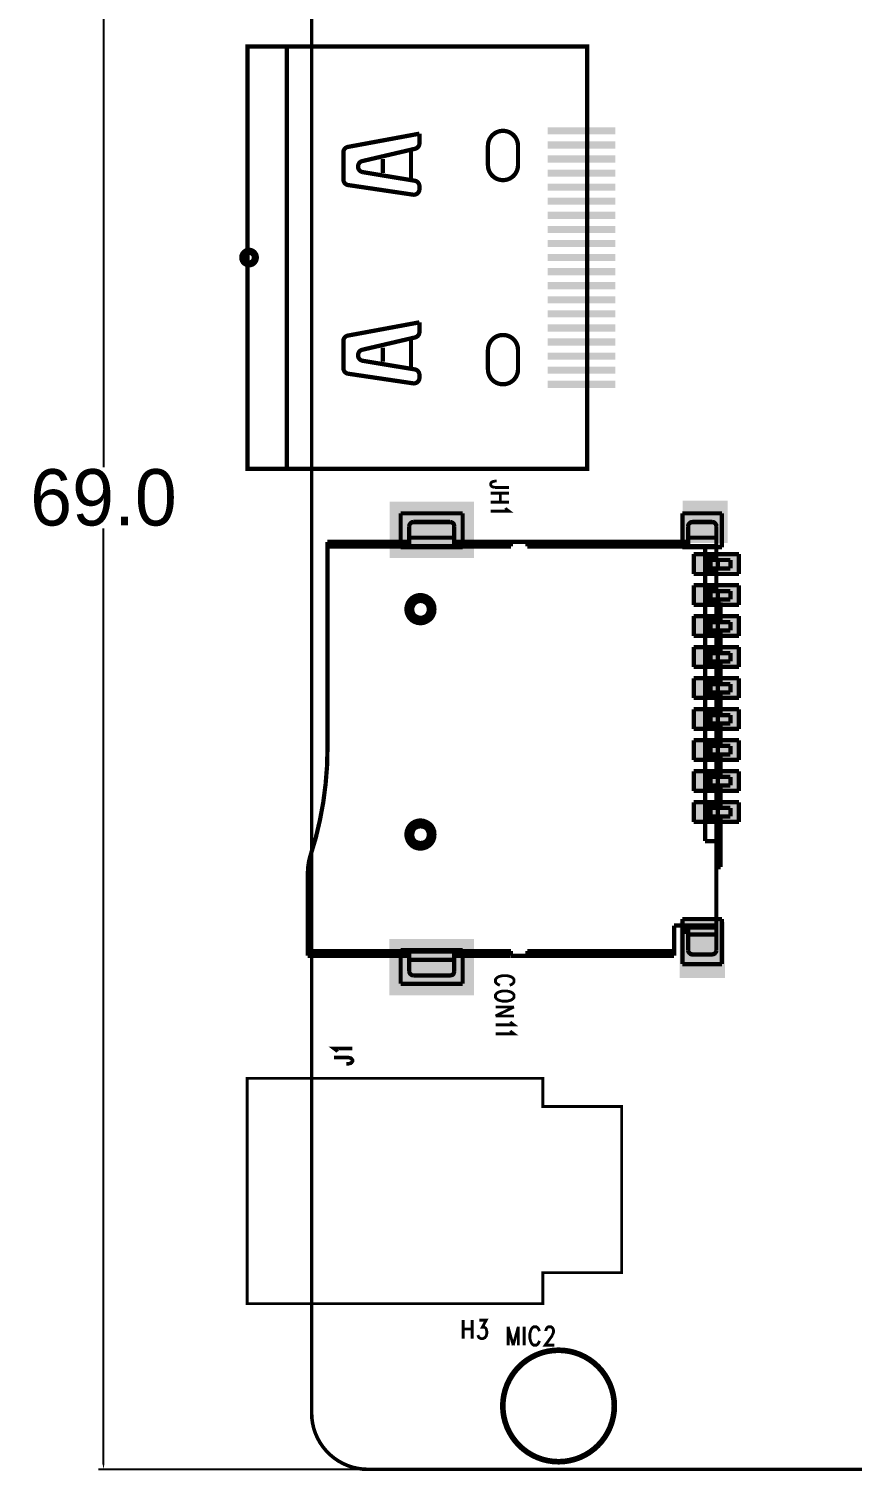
# Model space of a CAD drawing. Extents: x 64 to 173, y 17 to 95.
# Drawn here: x 64.1 to 93.3, y 17.1 to 68.3 of the extents above; entities that cross this region are included whole.
import ezdxf

# ---------------------------------------------------------------- set-up
doc = ezdxf.new("R2010")
doc.units = 0
doc.header["$MEASUREMENT"] = 0
doc.layers.get('0').update_dxf_attribs({"linetype": 'CONTINUOUS'})
doc.layers.get('Defpoints').update_dxf_attribs({"linetype": 'CONTINUOUS'})
doc.layers.add('PASTEMASKTOP_PH', color=10, linetype='CONTINUOUS')
doc.layers.add('SILKSCREENTOP_P', color=12, linetype='CONTINUOUS')
doc.dimstyles.get("Standard").update_dxf_attribs({"dimtxt": 0.18, "dimasz": 0.18, "dimexe": 0.18, "dimexo": 0.0625, "dimgap": 0.09, "dimtad": 0, "dimtih": 1, "dimtoh": 1, "dimdec": 1, "dimzin": 0, "dimdsep": 46, "dimtxsty": 'Standard', "dimcen": 0.09, "dimadec": 0, "dimazin": 0, "dimtfac": 1, "dimtdec": 1, "dimtofl": 0, "dimtmove": 0, "dimatfit": 3, "dimfxl": 1, "dimtolj": 1, "dimtzin": 0, "dimarcsym": 0})

# ---------------------------------------------------------------- blocks, each defined once
blk = doc.blocks.new('RECTANGLE_72')
blk.add_solid([(0.799972, 0.999998), (0.799972, -0.999998), (-0.799972, 0.999998), (-0.799972, -0.999998)])
blk = doc.blocks.new('RECTANGLE_228')
blk.add_solid([(1.200022, 0.127), (1.200022, -0.127), (-1.200022, 0.127), (-1.200022, -0.127)])
blk = doc.blocks.new('RECTANGLE_239')
blk.add_solid([(0.799972, 0.354964), (0.799972, -0.354964), (-0.799972, 0.354964), (-0.799972, -0.354964)])
blk = doc.blocks.new('RECTANGLE_240')
blk.add_solid([(0.799972, 0.750062), (0.799972, -0.750062), (-0.799972, 0.750062), (-0.799972, -0.750062)])
blk = doc.blocks.new('RECTANGLE_241')
blk.add_solid([(1.499996, 0.999998), (1.499996, -0.999998), (-1.499996, 0.999998), (-1.499996, -0.999998)])
blk = doc.blocks.new('*D178')
at = {"color": 0, "linetype": 'Continuous', "lineweight": -2}
for p, q in [((76.049, 86.198), (66.541, 86.198)), ((66.721, 86.018), (66.721, 52.784)), ((66.721, 17.369), (66.721, 50.604)), ((76.049, 17.189), (66.541, 17.189))]:
    blk.add_line(p, q, dxfattribs=at)
at = {"color": 0, "linetype": 'Continuous'}
for points in [[(66.691, 86.018), (66.751, 86.018), (66.721, 86.198)], [(66.691, 17.369), (66.751, 17.369), (66.721, 17.189)]]:
    blk.add_solid(points, dxfattribs=at)
at = {"layer": 'Defpoints', "color": 0, "linetype": 'Continuous'}
for p in [(76.111, 86.198), (66.721, 17.189), (76.111, 17.189)]:
    blk.add_point(p, dxfattribs=at)
at = {"color": 0, "linetype": 'Continuous', "insert": (66.721, 51.694), "char_height": 2, "attachment_point": 5}
blk.add_mtext('\\A1;69.0', dxfattribs=at)

msp = doc.modelspace()

# ---------------------------------------------------------------- linework, layer by layer
at = {"layer": 'PASTEMASKTOP_PH', "const_width": 0.127}
for points in [[(74.111, 19.189), (74.111, 84.198)], [(120.11, 17.189), (76.111, 17.189)]]:
    msp.add_lwpolyline(points, dxfattribs=at)
msp.add_lwpolyline([(74.111, 19.189, 0.414214), (76.111, 17.189)], format="xyb", dxfattribs=at)
at = {"layer": 'SILKSCREENTOP_P'}
for points, const_width in [([(74.111, 19.189), (74.111, 84.198)], 0.127), ([(83.896, 67.723), (83.896, 52.723), (71.838, 52.723), (71.838, 67.723), (83.896, 67.723)], 0.152), ([(73.228, 67.723), (73.228, 52.723)], 0.15), ([(75.402, 64.153), (77.938, 64.623)], 0.152), ([(77.938, 64.623), (77.938, 64.282)], 0.152), ([(75.238, 62.996), (75.238, 63.957)], 0.152), ([(77.783, 64.087), (75.913, 63.65)], 0.152), ([(77.638, 63.023), (77.638, 64.023)], 0.152), ([(80.371, 63.506), (80.371, 64.19)], 0.152), ([(81.438, 64.19), (81.438, 63.506)], 0.152), ([(76.638, 63.223), (76.638, 63.723)], 0.152), ([(75.925, 63.258), (77.771, 62.951)], 0.152), ([(77.709, 62.457), (75.409, 62.798)], 0.152), ([(77.938, 62.753), (77.938, 62.655)], 0.152), ([(75.402, 57.453), (77.938, 57.923)], 0.152), ([(77.938, 57.923), (77.938, 57.582)], 0.152), ([(77.783, 57.387), (75.913, 56.95)], 0.152), ([(77.638, 56.323), (77.638, 57.323)], 0.152), ([(75.238, 56.296), (75.238, 57.257)], 0.152), ([(76.638, 56.523), (76.638, 57.023)], 0.152), ([(80.371, 56.256), (80.371, 56.94)], 0.152), ([(81.438, 56.94), (81.438, 56.256)], 0.152), ([(75.925, 56.558), (77.771, 56.251)], 0.152), ([(77.709, 55.757), (75.409, 56.098)], 0.152), ([(77.938, 56.053), (77.938, 55.955)], 0.152), ([(80.621, 52.059), (80.527, 52.081), (80.496, 52.104), (80.465, 52.15), (80.465, 52.195), (80.496, 52.24), (80.527, 52.263), (80.621, 52.286)], 0.1), ([(80.621, 52.286), (80.684, 52.286)], 0.1), ([(81.121, 51.854), (80.465, 51.854)], 0.1), ([(81.121, 52.059), (80.621, 52.059)], 0.1), ([(80.809, 51.854), (80.809, 51.536)], 0.1), ([(81.121, 51.536), (80.465, 51.536)], 0.1), ([(80.996, 51.331), (81.028, 51.286), (81.121, 51.218), (80.465, 51.218)], 0.1), ([(77.273, 51.141), (77.273, 49.936)], 0.15), ([(79.475, 51.141), (77.273, 51.141)], 0.15), ([(77.724, 50.835), (77.68, 50.827), (77.642, 50.805), (77.605, 50.768), (77.583, 50.731), (77.575, 50.679)], 0.15), ([(77.575, 50.679), (77.583, 50.723), (77.605, 50.768), (77.642, 50.798), (77.68, 50.82), (77.724, 50.827)], 0.15), ([(77.575, 50.679), (77.575, 49.987)], 0.15), ([(77.724, 50.835), (79.026, 50.835)], 0.15), ([(77.724, 50.835), (77.724, 50.827)], 0.15), ([(77.724, 50.827), (79.026, 50.827)], 0.15), ([(79.175, 50.679), (79.167, 50.731), (79.152, 50.768), (79.115, 50.805), (79.071, 50.827), (79.026, 50.835)], 0.15), ([(79.026, 50.827), (79.026, 50.835)], 0.15), ([(79.026, 50.827), (79.071, 50.82), (79.115, 50.798), (79.152, 50.768), (79.167, 50.723), (79.175, 50.679)], 0.15), ([(79.175, 49.987), (79.175, 50.679)], 0.15), ([(79.475, 49.936), (79.475, 51.141)], 0.15), ([(88.677, 51.141), (87.278, 51.141)], 0.15), ([(87.278, 51.141), (87.278, 49.936)], 0.15), ([(87.633, 50.835), (87.581, 50.827), (87.544, 50.805), (87.507, 50.768), (87.484, 50.731), (87.477, 50.679)], 0.15), ([(87.477, 50.679), (87.484, 50.723), (87.507, 50.768), (87.544, 50.798), (87.581, 50.82), (87.633, 50.827)], 0.15), ([(87.477, 50.679), (87.477, 49.987)], 0.15), ([(87.633, 50.835), (87.633, 50.827)], 0.15), ([(87.633, 50.835), (88.333, 50.835)], 0.15), ([(87.633, 50.827), (88.333, 50.827)], 0.15), ([(88.481, 50.679), (88.474, 50.731), (88.452, 50.768), (88.422, 50.805), (88.377, 50.827), (88.333, 50.835)], 0.15), ([(88.333, 50.835), (88.333, 50.827)], 0.15), ([(88.333, 50.827), (88.377, 50.82), (88.422, 50.798), (88.452, 50.768), (88.474, 50.723), (88.481, 50.679)], 0.15), ([(88.481, 49.481), (88.481, 50.679)], 0.15), ([(88.677, 49.936), (88.677, 51.141)], 0.15), ([(77.568, 50.128), (74.674, 50.128)], 0.15), ([(74.674, 42.83), (74.674, 50.128)], 0.15), ([(74.823, 49.98), (74.823, 50.128)], 0.15), ([(77.166, 50.128), (77.166, 49.98)], 0.15), ([(77.323, 50.128), (77.323, 49.98)], 0.15), ([(77.568, 50.128), (77.575, 50.143)], 0.15), ([(77.575, 50.277), (79.175, 50.277)], 0.15), ([(79.175, 50.143), (79.19, 50.128)], 0.15), ([(79.19, 50.128), (87.47, 50.128)], 0.15), ([(79.435, 50.128), (79.435, 49.98)], 0.15), ([(79.591, 50.128), (79.591, 49.98)], 0.15), ([(81.02, 50.128), (81.02, 49.98)], 0.15), ([(81.169, 50.128), (81.169, 49.98)], 0.15), ([(81.191, 49.965), (81.191, 50.128)], 0.15), ([(81.771, 49.965), (81.771, 50.128)], 0.15), ([(81.786, 49.98), (81.786, 50.128)], 0.15), ([(81.942, 49.98), (81.942, 50.128)], 0.15), ([(87.068, 50.128), (87.068, 49.98)], 0.15), ([(87.224, 50.128), (87.224, 49.98)], 0.15), ([(87.47, 50.128), (87.477, 50.143)], 0.15), ([(87.477, 50.277), (88.481, 50.277)], 0.15), ([(74.674, 50.009), (74.704, 49.98)], 0.15), ([(81.191, 49.965), (74.674, 49.965)], 0.15), ([(74.704, 49.98), (77.568, 49.98)], 0.15), ([(74.704, 49.965), (74.704, 49.98)], 0.15), ([(75.574, 49.965), (75.574, 49.98)], 0.15), ([(76.378, 49.965), (76.378, 49.98)], 0.15), ([(77.273, 49.936), (79.475, 49.936)], 0.15), ([(77.575, 49.987), (77.568, 49.98)], 0.15), ([(77.575, 49.98), (79.175, 49.98)], 0.15), ([(79.19, 49.98), (79.175, 49.987)], 0.15), ([(79.19, 49.98), (81.191, 49.98)], 0.15), ([(81.771, 49.98), (87.47, 49.98)], 0.15), ([(88.481, 49.965), (81.771, 49.965)], 0.15), ([(83.081, 49.98), (83.081, 49.972)], 0.15), ([(83.081, 49.965), (83.081, 49.972)], 0.15), ([(83.594, 49.98), (83.758, 49.965)], 0.15), ([(83.676, 49.98), (83.676, 49.972)], 0.15), ([(85.052, 49.965), (84.881, 49.98)], 0.15), ([(85.58, 49.965), (85.58, 49.98)], 0.15), ([(86.384, 49.965), (86.384, 49.98)], 0.15), ([(86.413, 49.965), (86.48, 49.98)], 0.15), ([(86.532, 49.965), (86.532, 49.98)], 0.15), ([(86.681, 49.98), (86.681, 49.965)], 0.15), ([(87.083, 49.965), (87.083, 49.98)], 0.15), ([(87.278, 49.936), (88.677, 49.936)], 0.15), ([(87.477, 49.987), (87.47, 49.98)], 0.15), ([(87.477, 49.98), (88.481, 49.98)], 0.15), ([(89.279, 49.691), (87.68, 49.691)], 0.15), ([(87.68, 49.691), (87.68, 48.984)], 0.15), ([(88.08, 49.965), (88.08, 39.498)], 0.15), ([(89.279, 48.984), (89.279, 49.691)], 0.15), ([(88.08, 49.555), (88.481, 49.555)], 0.15), ([(88.98, 49.481), (88.08, 49.481)], 0.15), ([(88.98, 49.184), (88.08, 49.184)], 0.15), ([(88.08, 49.109), (88.481, 49.109)], 0.15), ([(88.213, 49.184), (88.213, 49.481)], 0.15), ([(88.28, 49.184), (88.28, 49.481)], 0.15), ([(88.452, 49.555), (88.452, 49.481)], 0.15), ([(88.452, 49.184), (88.452, 49.109)], 0.15), ([(88.481, 48.38), (88.481, 49.184)], 0.15), ([(88.533, 49.184), (88.533, 49.481)], 0.15), ([(88.98, 49.184), (88.98, 49.481)], 0.15), ([(88.98, 49.184), (88.98, 49.481)], 0.15), ([(87.68, 48.984), (89.279, 48.984)], 0.15), ([(89.279, 48.589), (87.68, 48.589)], 0.15), ([(87.68, 48.589), (87.68, 47.89)], 0.15), ([(89.279, 47.89), (89.279, 48.589)], 0.15), ([(77.972, 47.236), (78.083, 47.25), (78.188, 47.288), (78.284, 47.347), (78.366, 47.422), (78.426, 47.518), (78.463, 47.622), (78.47, 47.734), (78.463, 47.845), (78.426, 47.957), (78.366, 48.046), (78.284, 48.128), (78.188, 48.188), (78.083, 48.225), (77.972, 48.24), (77.86, 48.225), (77.756, 48.188), (77.659, 48.128), (77.585, 48.046), (77.526, 47.957), (77.488, 47.845), (77.473, 47.734), (77.488, 47.622), (77.526, 47.518), (77.585, 47.422), (77.659, 47.347), (77.756, 47.288), (77.86, 47.25), (77.972, 47.236)], 0.15), ([(77.977, 48.135), (78.081, 48.12), (78.178, 48.075), (78.26, 48.016), (78.327, 47.934), (78.364, 47.837), (78.379, 47.733), (78.364, 47.629), (78.327, 47.532), (78.26, 47.45), (78.178, 47.383), (78.081, 47.346), (77.977, 47.331), (77.873, 47.346), (77.776, 47.383), (77.695, 47.45), (77.627, 47.532), (77.59, 47.629), (77.575, 47.733), (77.59, 47.837), (77.627, 47.934), (77.695, 48.016), (77.776, 48.075), (77.873, 48.12), (77.977, 48.135)], 0.15), ([(88.08, 48.455), (88.481, 48.455)], 0.15), ([(88.98, 48.38), (88.08, 48.38)], 0.15), ([(88.98, 48.082), (88.08, 48.082)], 0.15), ([(88.213, 48.082), (88.213, 48.38)], 0.15), ([(88.28, 48.082), (88.28, 48.38)], 0.15), ([(88.452, 48.455), (88.452, 48.38)], 0.15), ([(88.452, 48.082), (88.452, 48.008)], 0.15), ([(88.481, 47.279), (88.481, 48.082)], 0.15), ([(88.533, 48.082), (88.533, 48.38)], 0.15), ([(88.98, 48.082), (88.98, 48.38)], 0.15), ([(88.98, 48.082), (88.98, 48.38)], 0.15), ([(77.977, 48.03), (78.074, 48.016), (78.156, 47.971), (78.223, 47.904), (78.26, 47.822), (78.275, 47.733), (78.26, 47.636), (78.223, 47.554), (78.156, 47.487), (78.074, 47.443), (77.977, 47.428), (77.888, 47.443), (77.799, 47.487), (77.732, 47.554), (77.695, 47.636), (77.68, 47.733), (77.695, 47.822), (77.732, 47.904), (77.799, 47.971), (77.888, 48.016), (77.977, 48.03)], 0.15), ([(87.68, 47.89), (89.279, 47.89)], 0.15), ([(88.08, 48.008), (88.481, 48.008)], 0.15), ([(88.63, 47.978), (88.481, 47.978)], 0.15), ([(88.63, 47.829), (88.481, 47.829)], 0.15), ([(88.63, 47.279), (88.63, 47.978)], 0.15), ([(89.279, 47.489), (87.68, 47.489)], 0.15), ([(87.68, 47.489), (87.68, 46.789)], 0.15), ([(88.08, 47.353), (88.481, 47.353)], 0.15), ([(88.98, 47.279), (88.08, 47.279)], 0.15), ([(88.213, 46.982), (88.213, 47.279)], 0.15), ([(88.28, 46.982), (88.28, 47.279)], 0.15), ([(88.452, 47.353), (88.452, 47.279)], 0.15), ([(88.533, 46.982), (88.533, 47.279)], 0.15), ([(88.98, 46.982), (88.98, 47.279)], 0.15), ([(88.98, 46.982), (88.98, 47.279)], 0.15), ([(89.279, 46.789), (89.279, 47.489)], 0.15), ([(87.68, 46.789), (89.279, 46.789)], 0.15), ([(88.98, 46.982), (88.08, 46.982)], 0.15), ([(88.08, 46.907), (88.481, 46.907)], 0.15), ([(88.452, 46.982), (88.452, 46.907)], 0.15), ([(88.481, 46.178), (88.481, 46.982)], 0.15), ([(88.63, 46.982), (88.63, 46.178)], 0.15), ([(89.279, 46.388), (87.68, 46.388)], 0.15), ([(87.68, 46.388), (87.68, 45.688)], 0.15), ([(88.08, 46.252), (88.481, 46.252)], 0.15), ([(88.98, 46.178), (88.08, 46.178)], 0.15), ([(88.213, 45.881), (88.213, 46.178)], 0.15), ([(88.28, 45.881), (88.28, 46.178)], 0.15), ([(88.452, 46.252), (88.452, 46.178)], 0.15), ([(88.533, 45.881), (88.533, 46.178)], 0.15), ([(88.98, 45.881), (88.98, 46.178)], 0.15), ([(88.98, 45.881), (88.98, 46.178)], 0.15), ([(89.279, 45.688), (89.279, 46.388)], 0.15), ([(87.68, 45.688), (89.279, 45.688)], 0.15), ([(88.98, 45.881), (88.08, 45.881)], 0.15), ([(88.08, 45.806), (88.481, 45.806)], 0.15), ([(88.452, 45.881), (88.452, 45.806)], 0.15), ([(88.481, 45.077), (88.481, 45.881)], 0.15), ([(88.63, 45.881), (88.63, 45.077)], 0.15), ([(89.279, 45.286), (87.68, 45.286)], 0.15), ([(87.68, 45.286), (87.68, 44.587)], 0.15), ([(88.08, 45.152), (88.481, 45.152)], 0.15), ([(88.98, 45.077), (88.08, 45.077)], 0.15), ([(88.213, 44.779), (88.213, 45.077)], 0.15), ([(88.28, 44.779), (88.28, 45.077)], 0.15), ([(88.452, 45.152), (88.452, 45.077)], 0.15), ([(88.533, 44.779), (88.533, 45.077)], 0.15), ([(88.98, 44.779), (88.98, 45.077)], 0.15), ([(88.98, 44.779), (88.98, 45.077)], 0.15), ([(89.279, 44.587), (89.279, 45.286)], 0.15), ([(87.68, 44.587), (89.279, 44.587)], 0.15), ([(88.98, 44.779), (88.08, 44.779)], 0.15), ([(88.08, 44.705), (88.481, 44.705)], 0.15), ([(88.452, 44.779), (88.452, 44.705)], 0.15), ([(88.481, 43.976), (88.481, 44.779)], 0.15), ([(88.63, 44.779), (88.63, 43.976)], 0.15), ([(89.279, 44.185), (87.68, 44.185)], 0.15), ([(87.68, 44.185), (87.68, 43.486)], 0.15), ([(88.08, 44.058), (88.481, 44.058)], 0.15), ([(88.98, 43.976), (88.08, 43.976)], 0.15), ([(88.213, 43.679), (88.213, 43.976)], 0.15), ([(88.28, 43.679), (88.28, 43.976)], 0.15), ([(88.452, 44.058), (88.452, 43.976)], 0.15), ([(88.533, 43.679), (88.533, 43.976)], 0.15), ([(88.98, 43.679), (88.98, 43.976)], 0.15), ([(88.98, 43.679), (88.98, 43.976)], 0.15), ([(89.279, 43.486), (89.279, 44.185)], 0.15), ([(87.68, 43.486), (89.279, 43.486)], 0.15), ([(88.98, 43.679), (88.08, 43.679)], 0.15), ([(88.08, 43.604), (88.481, 43.604)], 0.15), ([(88.452, 43.679), (88.452, 43.604)], 0.15), ([(88.481, 42.883), (88.481, 43.679)], 0.15), ([(88.63, 43.679), (88.63, 42.883)], 0.15), ([(89.279, 43.084), (87.68, 43.084)], 0.15), ([(87.68, 43.084), (87.68, 42.385)], 0.15), ([(88.08, 42.957), (88.481, 42.957)], 0.15), ([(88.452, 42.957), (88.452, 42.883)], 0.15), ([(89.279, 42.385), (89.279, 43.084)], 0.15), ([(74.674, 42.83), (74.659, 42.176), (74.607, 41.528), (74.525, 40.889), (74.406, 40.249), (74.258, 39.617), (74.071, 38.992)], 0.15), ([(88.98, 42.883), (88.08, 42.883)], 0.15), ([(88.98, 42.578), (88.08, 42.578)], 0.15), ([(88.08, 42.503), (88.481, 42.503)], 0.15), ([(88.213, 42.578), (88.213, 42.883)], 0.15), ([(88.28, 42.578), (88.28, 42.883)], 0.15), ([(88.452, 42.578), (88.452, 42.503)], 0.15), ([(88.481, 41.781), (88.481, 42.578)], 0.15), ([(88.533, 42.578), (88.533, 42.883)], 0.15), ([(88.63, 42.578), (88.63, 41.781)], 0.15), ([(88.98, 42.578), (88.98, 42.883)], 0.15), ([(88.98, 42.578), (88.98, 42.883)], 0.15), ([(87.68, 42.385), (89.279, 42.385)], 0.15), ([(89.279, 41.983), (87.68, 41.983)], 0.15), ([(87.68, 41.983), (87.68, 41.284)], 0.15), ([(89.279, 41.284), (89.279, 41.983)], 0.15), ([(88.08, 41.856), (88.481, 41.856)], 0.15), ([(88.98, 41.781), (88.08, 41.781)], 0.15), ([(88.98, 41.476), (88.08, 41.476)], 0.15), ([(88.213, 41.476), (88.213, 41.781)], 0.15), ([(88.28, 41.476), (88.28, 41.781)], 0.15), ([(88.452, 41.856), (88.452, 41.781)], 0.15), ([(88.452, 41.476), (88.452, 41.402)], 0.15), ([(88.481, 40.68), (88.481, 41.476)], 0.15), ([(88.533, 41.476), (88.533, 41.781)], 0.15), ([(88.63, 41.476), (88.63, 40.68)], 0.15), ([(88.98, 41.476), (88.98, 41.781)], 0.15), ([(88.98, 41.476), (88.98, 41.781)], 0.15), ([(87.68, 41.284), (89.279, 41.284)], 0.15), ([(88.08, 41.402), (88.481, 41.402)], 0.15), ([(89.279, 40.882), (87.68, 40.882)], 0.15), ([(87.68, 40.882), (87.68, 40.183)], 0.15), ([(88.08, 40.755), (88.481, 40.755)], 0.15), ([(88.98, 40.68), (88.08, 40.68)], 0.15), ([(88.213, 40.376), (88.213, 40.68)], 0.15), ([(88.28, 40.376), (88.28, 40.68)], 0.15), ([(88.452, 40.755), (88.452, 40.68)], 0.15), ([(88.533, 40.376), (88.533, 40.68)], 0.15), ([(88.98, 40.376), (88.98, 40.68)], 0.15), ([(88.98, 40.376), (88.98, 40.68)], 0.15), ([(89.279, 40.183), (89.279, 40.882)], 0.15), ([(77.972, 39.231), (78.083, 39.246), (78.188, 39.283), (78.284, 39.343), (78.366, 39.424), (78.426, 39.514), (78.463, 39.625), (78.47, 39.737), (78.463, 39.848), (78.426, 39.952), (78.366, 40.049), (78.284, 40.124), (78.188, 40.183), (78.083, 40.22), (77.972, 40.235), (77.86, 40.22), (77.756, 40.183), (77.659, 40.124), (77.585, 40.049), (77.526, 39.952), (77.488, 39.848), (77.473, 39.737), (77.488, 39.625), (77.526, 39.514), (77.585, 39.424), (77.659, 39.343), (77.756, 39.283), (77.86, 39.246), (77.972, 39.231)], 0.15), ([(77.977, 40.13), (78.081, 40.115), (78.178, 40.078), (78.26, 40.011), (78.327, 39.929), (78.364, 39.832), (78.379, 39.728), (78.364, 39.624), (78.327, 39.527), (78.26, 39.445), (78.178, 39.379), (78.081, 39.341), (77.977, 39.327), (77.873, 39.341), (77.776, 39.379), (77.695, 39.445), (77.627, 39.527), (77.59, 39.624), (77.575, 39.728), (77.59, 39.832), (77.627, 39.929), (77.695, 40.011), (77.776, 40.078), (77.873, 40.115), (77.977, 40.13)], 0.15), ([(77.977, 40.026), (78.074, 40.011), (78.156, 39.974), (78.223, 39.907), (78.26, 39.818), (78.275, 39.728), (78.26, 39.632), (78.223, 39.55), (78.156, 39.483), (78.074, 39.445), (77.977, 39.431), (77.888, 39.445), (77.799, 39.483), (77.732, 39.55), (77.695, 39.632), (77.68, 39.728), (77.695, 39.818), (77.732, 39.907), (77.799, 39.974), (77.888, 40.011), (77.977, 40.026)], 0.15), ([(87.68, 40.183), (89.279, 40.183)], 0.15), ([(88.98, 40.376), (88.08, 40.376)], 0.15), ([(88.08, 40.301), (88.481, 40.301)], 0.15), ([(88.452, 40.376), (88.452, 40.301)], 0.15), ([(88.481, 35.629), (88.481, 40.376)], 0.15), ([(88.63, 38.575), (88.63, 40.376)], 0.15), ([(88.481, 39.498), (88.08, 39.498)], 0.15), ([(73.975, 38.374), (73.99, 38.583), (74.019, 38.791), (74.071, 38.992)], 0.15), ([(73.975, 38.374), (73.975, 35.428)], 0.15), ([(88.481, 38.724), (88.63, 38.724)], 0.15), ([(88.481, 38.575), (88.63, 38.575)], 0.15), ([(86.979, 35.428), (86.979, 36.5)], 0.15), ([(88.481, 36.5), (86.979, 36.5)], 0.15), ([(88.677, 36.731), (87.278, 36.731)], 0.15), ([(87.278, 36.731), (87.278, 35.132)], 0.15), ([(87.284, 36.277), (87.284, 36.5)], 0.15), ([(87.284, 36.425), (88.481, 36.425)], 0.15), ([(87.477, 36.425), (87.477, 35.629)], 0.15), ([(88.677, 35.132), (88.677, 36.731)], 0.15), ([(87.284, 36.277), (87.477, 36.277)], 0.15), ([(88.481, 36.18), (87.477, 36.18)], 0.15), ([(73.975, 35.599), (81.191, 35.599)], 0.15), ([(74.005, 35.577), (73.975, 35.547)], 0.15), ([(73.975, 35.428), (77.568, 35.428)], 0.15), ([(74.005, 35.599), (74.005, 35.577)], 0.15), ([(77.568, 35.577), (74.005, 35.577)], 0.15), ([(74.124, 35.577), (74.124, 35.428)], 0.15), ([(75.574, 35.577), (75.574, 35.599)], 0.15), ([(76.378, 35.577), (76.378, 35.599)], 0.15), ([(77.166, 35.577), (77.166, 35.428)], 0.15), ([(77.273, 35.63), (77.273, 34.432)], 0.15), ([(79.475, 35.63), (77.273, 35.63)], 0.15), ([(77.323, 35.428), (77.323, 35.577)], 0.15), ([(77.568, 35.577), (77.575, 35.57)], 0.15), ([(77.575, 35.413), (77.568, 35.428)], 0.15), ([(79.175, 35.577), (77.575, 35.577)], 0.15), ([(77.575, 34.878), (77.575, 35.57)], 0.15), ([(79.175, 35.28), (77.575, 35.28)], 0.15), ([(79.175, 35.57), (79.19, 35.577)], 0.15), ([(79.175, 34.878), (79.175, 35.57)], 0.15), ([(79.19, 35.428), (79.175, 35.413)], 0.15), ([(81.191, 35.577), (79.19, 35.577)], 0.15), ([(79.19, 35.428), (81.176, 35.428)], 0.15), ([(79.435, 35.428), (79.435, 35.577)], 0.15), ([(79.475, 34.432), (79.475, 35.63)], 0.15), ([(79.591, 35.577), (79.591, 35.428)], 0.15), ([(80.075, 35.585), (80.075, 35.599)], 0.15), ([(81.02, 35.577), (81.02, 35.428)], 0.15), ([(81.169, 35.577), (81.169, 35.428)], 0.15), ([(81.191, 35.428), (81.191, 35.599)], 0.15), ([(81.191, 35.428), (86.979, 35.428)], 0.15), ([(81.771, 35.428), (81.771, 35.599)], 0.15), ([(81.771, 35.599), (86.979, 35.599)], 0.15), ([(86.979, 35.577), (81.771, 35.577)], 0.15), ([(81.786, 35.428), (81.786, 35.577)], 0.15), ([(81.942, 35.428), (81.942, 35.577)], 0.15), ([(85.58, 35.577), (85.58, 35.599)], 0.15), ([(86.384, 35.577), (86.384, 35.599)], 0.15), ([(86.83, 35.577), (86.83, 35.428)], 0.15), ([(87.633, 35.48), (87.581, 35.488), (87.544, 35.51), (87.507, 35.54), (87.484, 35.585), (87.477, 35.629)], 0.15), ([(87.477, 35.629), (87.484, 35.577), (87.507, 35.54), (87.544, 35.503), (87.581, 35.48), (87.633, 35.473)], 0.15), ([(87.633, 35.473), (87.633, 35.48)], 0.15), ([(88.333, 35.48), (87.633, 35.48)], 0.15), ([(88.333, 35.473), (87.633, 35.473)], 0.15), ([(88.333, 35.473), (88.377, 35.48), (88.422, 35.503), (88.452, 35.54), (88.474, 35.577), (88.481, 35.629)], 0.15), ([(88.481, 35.629), (88.474, 35.585), (88.452, 35.54), (88.422, 35.51), (88.377, 35.488), (88.333, 35.48)], 0.15), ([(88.333, 35.473), (88.333, 35.48)], 0.15), ([(77.724, 34.729), (77.68, 34.737), (77.642, 34.759), (77.605, 34.789), (77.583, 34.833), (77.575, 34.878)], 0.15), ([(79.175, 34.878), (79.167, 34.833), (79.152, 34.789), (79.115, 34.759), (79.071, 34.737), (79.026, 34.729)], 0.15), ([(79.026, 34.729), (79.071, 34.737), (79.115, 34.751), (79.152, 34.789), (79.167, 34.833), (79.175, 34.878)], 0.15), ([(87.278, 35.132), (88.677, 35.132)], 0.15), ([(77.273, 34.432), (79.475, 34.432)], 0.15), ([(77.724, 34.729), (79.026, 34.729)], 0.15), ([(77.724, 34.729), (77.732, 34.729)], 0.15), ([(79.026, 34.729), (79.034, 34.729)], 0.15), ([(81.14, 34.382), (81.203, 34.405), (81.265, 34.45), (81.296, 34.496), (81.296, 34.587), (81.265, 34.632), (81.203, 34.678), (81.14, 34.7), (81.046, 34.723), (80.89, 34.723), (80.796, 34.7), (80.734, 34.678), (80.671, 34.632), (80.64, 34.587), (80.64, 34.496), (80.671, 34.45), (80.734, 34.405), (80.796, 34.382)], 0.1), ([(81.296, 34.041), (81.265, 34.087), (81.203, 34.132), (81.14, 34.155), (81.046, 34.177), (80.89, 34.177), (80.796, 34.155), (80.734, 34.132), (80.671, 34.087), (80.64, 34.041), (80.64, 33.95), (80.671, 33.905), (80.734, 33.859), (80.796, 33.837), (80.89, 33.814), (81.046, 33.814), (81.14, 33.837), (81.203, 33.859), (81.265, 33.905), (81.296, 33.95), (81.296, 34.041)], 0.1), ([(81.296, 33.609), (80.64, 33.609)], 0.1), ([(81.296, 33.609), (80.64, 33.291)], 0.1), ([(81.296, 33.291), (80.64, 33.291)], 0.1), ([(81.171, 33.087), (81.203, 33.041), (81.296, 32.973), (80.64, 32.973)], 0.1), ([(81.171, 32.769), (81.203, 32.723), (81.296, 32.655), (80.64, 32.655)], 0.1), ([(75.03, 32.021), (74.998, 32.066), (74.905, 32.135), (75.561, 32.135)], 0.127), ([(74.905, 31.817), (75.404, 31.817), (75.498, 31.794), (75.529, 31.771), (75.561, 31.726), (75.561, 31.68), (75.529, 31.635), (75.498, 31.612), (75.404, 31.589), (75.342, 31.589)], 0.127), ([(82.32, 31.075), (71.82, 31.075), (71.82, 23.074), (82.32, 23.074), (82.32, 24.174), (85.12, 24.174), (85.12, 30.075), (82.32, 30.075), (82.32, 31.075)], 0.1), ([(79.491, 22.489), (79.491, 21.833)], 0.1), ([(79.809, 22.489), (79.809, 21.833)], 0.1), ([(80.059, 22.489), (80.309, 22.489), (80.173, 22.239), (80.241, 22.239), (80.287, 22.208), (80.309, 22.176), (80.332, 22.083), (80.332, 22.02), (80.309, 21.927), (80.264, 21.864), (80.196, 21.833), (80.127, 21.833), (80.059, 21.864), (80.037, 21.895), (80.014, 21.958)], 0.1), ([(79.491, 22.176), (79.809, 22.176)], 0.1), ([(81.086, 22.253), (81.086, 21.597)], 0.1), ([(81.086, 22.253), (81.268, 21.597)], 0.1), ([(81.45, 22.253), (81.268, 21.597)], 0.1), ([(81.45, 22.253), (81.45, 21.597)], 0.1), ([(81.655, 22.253), (81.655, 21.597)], 0.1), ([(82.2, 22.097), (82.177, 22.159), (82.132, 22.222), (82.086, 22.253), (81.996, 22.253), (81.95, 22.222), (81.905, 22.159), (81.882, 22.097), (81.859, 22.003), (81.859, 21.847), (81.882, 21.753), (81.905, 21.691), (81.95, 21.628), (81.996, 21.597), (82.086, 21.597), (82.132, 21.628), (82.177, 21.691), (82.2, 21.753)], 0.1), ([(82.427, 22.097), (82.427, 22.128), (82.45, 22.19), (82.473, 22.222), (82.518, 22.253), (82.609, 22.253), (82.655, 22.222), (82.677, 22.19), (82.7, 22.128), (82.7, 22.065), (82.677, 22.003), (82.632, 21.909), (82.404, 21.597), (82.723, 21.597)], 0.1), ([(120.11, 17.189), (76.111, 17.189)], 0.127)]:
    msp.add_lwpolyline(points, dxfattribs=dict(at, const_width=const_width))
for points, const_width in [([(80.905, 64.723, 0.414214), (80.371, 64.19)], 0.152), ([(81.438, 64.19, 0.414214), (80.905, 64.723)], 0.152), ([(75.402, 64.153, 0.361663), (75.238, 63.957)], 0.152), ([(77.783, 64.087, 0.348551), (77.938, 64.282)], 0.152), ([(75.913, 63.65, 0.81905), (75.925, 63.258)], 0.152), ([(80.371, 63.506, 0.414214), (80.905, 62.973)], 0.152), ([(80.905, 62.973, 0.414214), (81.438, 63.506)], 0.152), ([(75.238, 62.996, 0.37191), (75.409, 62.798)], 0.152), ([(77.938, 62.753, 0.366458), (77.771, 62.951)], 0.152), ([(77.709, 62.457, 0.457878), (77.938, 62.655)], 0.152), ([(75.402, 57.453, 0.361663), (75.238, 57.257)], 0.152), ([(77.783, 57.387, 0.348551), (77.938, 57.582)], 0.152), ([(80.905, 57.473, 0.414214), (80.371, 56.94)], 0.152), ([(81.438, 56.94, 0.414214), (80.905, 57.473)], 0.152), ([(75.913, 56.95, 0.81905), (75.925, 56.558)], 0.152), ([(75.238, 56.296, 0.37191), (75.409, 56.098)], 0.152), ([(77.709, 55.757, 0.457818), (77.938, 55.955)], 0.152), ([(77.938, 56.053, 0.366458), (77.771, 56.251)], 0.152), ([(80.371, 56.256, 0.414214), (80.905, 55.723)], 0.152), ([(80.905, 55.723, 0.414214), (81.438, 56.256)], 0.152), ([(74.111, 19.189, 0.414214), (76.111, 17.189)], 0.127)]:
    msp.add_lwpolyline(points, format="xyb", dxfattribs=dict(at, const_width=const_width))
for points, const_width in [([(71.665, 60.223, 1), (72.112, 60.223, 1)], 0.254), ([(80.898, 19.44, 1), (84.858, 19.44, 1)], 0.2)]:
    msp.add_lwpolyline(points, format="xyb", close=True, dxfattribs=dict(at, const_width=const_width))

# ---------------------------------------------------------------- block references
at = {"layer": 'PASTEMASKTOP_PH'}
for name, p in [('RECTANGLE_228', (83.688, 64.723)), ('RECTANGLE_228', (83.688, 64.223)), ('RECTANGLE_228', (83.688, 63.723)), ('RECTANGLE_228', (83.688, 63.223)), ('RECTANGLE_228', (83.688, 62.723)), ('RECTANGLE_228', (83.688, 62.223)), ('RECTANGLE_228', (83.688, 61.723)), ('RECTANGLE_228', (83.688, 61.223)), ('RECTANGLE_228', (83.688, 60.723)), ('RECTANGLE_228', (83.688, 60.223)), ('RECTANGLE_228', (83.688, 59.723)), ('RECTANGLE_228', (83.688, 59.223)), ('RECTANGLE_228', (83.688, 58.723)), ('RECTANGLE_228', (83.688, 58.223)), ('RECTANGLE_228', (83.688, 57.723)), ('RECTANGLE_228', (83.688, 57.223)), ('RECTANGLE_228', (83.688, 56.723)), ('RECTANGLE_228', (83.688, 56.223)), ('RECTANGLE_228', (83.688, 55.723)), ('RECTANGLE_241', (78.379, 50.552)), ('RECTANGLE_240', (88.082, 50.839)), ('RECTANGLE_239', (88.484, 49.328)), ('RECTANGLE_239', (88.484, 48.228)), ('RECTANGLE_239', (88.484, 47.128)), ('RECTANGLE_239', (88.484, 46.028)), ('RECTANGLE_239', (88.484, 44.928)), ('RECTANGLE_239', (88.484, 43.828)), ('RECTANGLE_239', (88.484, 42.728)), ('RECTANGLE_239', (88.484, 41.628)), ('RECTANGLE_239', (88.484, 40.528)), ('RECTANGLE_72', (87.983, 35.633)), ('RECTANGLE_241', (78.375, 35.025))]:
    msp.add_blockref(name, p, dxfattribs=at)

# ---------------------------------------------------------------- dimensions: what is measured, and where the dimension line sits
at = {"linetype": 'Continuous'}
dim = msp.add_linear_dim(base=(66.721, 17.189), p1=(76.111, 86.198), p2=(76.111, 17.189), angle=90, dimstyle='Standard', override={"dimtxt": 2}, dxfattribs=at)
dim.commit()
dim.dimension.update_dxf_attribs({"geometry": '*D178', "text_midpoint": (66.721, 51.694)})

doc.saveas('drawing.dxf')
